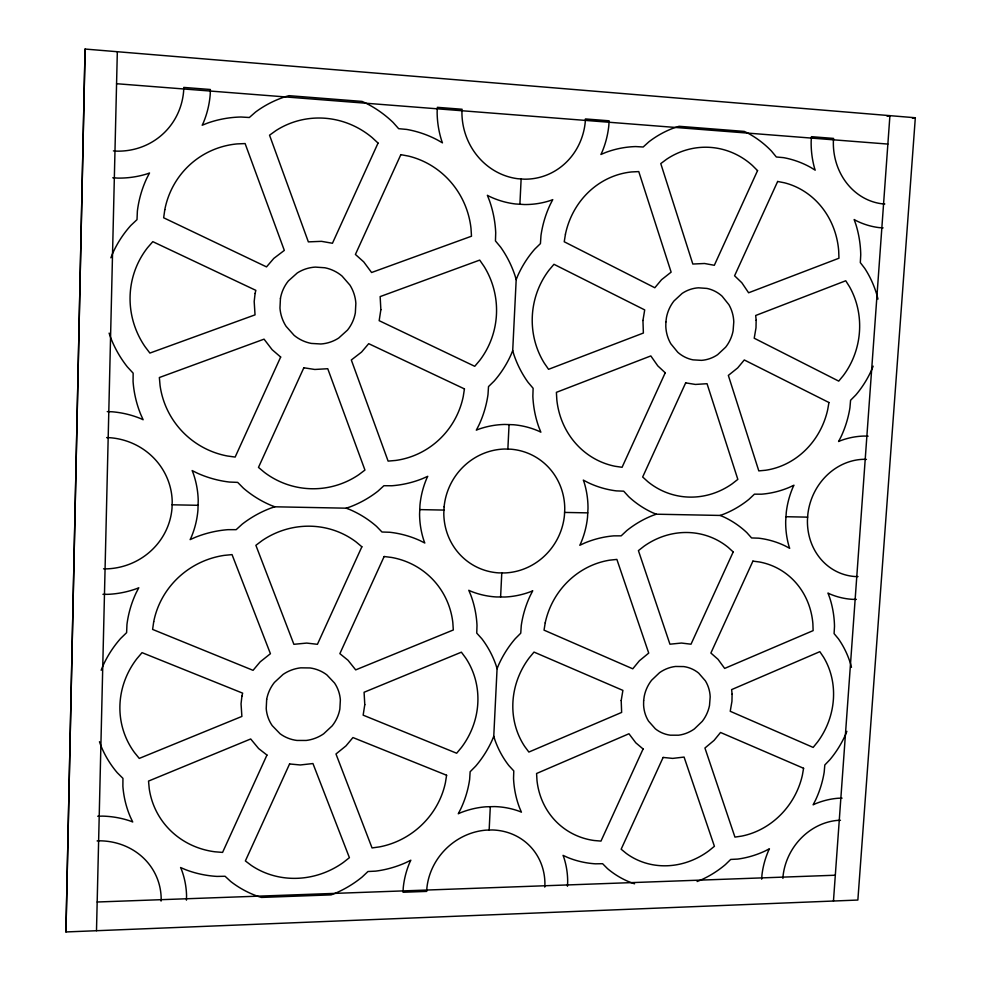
<?xml version="1.0" encoding="UTF-8"?>
<svg xmlns="http://www.w3.org/2000/svg" width="981" height="981" viewBox="0 0 981 981"><rect width="100%" height="100%" fill="white"/><g stroke="black" fill="none" stroke-linecap="round" stroke-linejoin="round"><path stroke-width="1.47" d="M65.935 931.95L85.089 49.05L915.322 117.757L857.86 900.043L65.935 931.95L85.089 49.05M96.494 930.724L117.328 51.723M161.068 901.085L161.166 897.848A66.953 61.558 -23.2 0 0 100.602 840.827L97.119 840.925M186.427 900.153L186.562 895.665A93.232 85.727 -23.2 0 0 181.485 869.546L180.59 867.535L185.789 869.755A107.689 101.484 -29.1 0 0 216.985 876.413L225.066 876.266L230.694 881.478A105.997 99.473 -34.3 0 0 257.684 896.266L261.387 897.431L331.112 894.88L334.84 893.458A105.997 99.473 -34.3 0 0 362.161 877.002L367.961 871.52L375.698 871.128A104.562 98.407 -39.6 0 0 405.778 862.679L410.831 860.214L409.85 862.213A85.776 78.738 -44.4 0 0 403.24 887.903L403.056 892.256L426.71 891.398L426.858 888.283A61.595 56.542 -44.4 0 1 486.049 830.134L492.254 829.963A61.595 56.542 -44.4 0 1 544.921 884.028L544.749 887.094M489.151 830.049L490.304 806.701M493.762 736.24L494.853 739.797A100.822 94.053 -55.3 0 0 508.857 765.572L513.786 770.907L513.541 778.46A100.099 92.41 -53.6 0 0 519.403 807.4L521.426 812.182L519.525 811.361A85.776 78.738 -44.4 0 0 494.62 806.59L485.975 806.799A85.776 78.738 -44.4 0 0 460.285 812.844L458.274 813.776L460.8 808.835A104.562 98.407 -39.6 0 0 469.654 779.343L470.144 771.74L475.662 766.173A104.145 98.885 -43.6 0 0 492.315 739.833L493.762 736.24L497.073 668.711L498.532 665.106A100.822 94.053 -55.3 0 1 515.233 638.717L520.752 633.186L521.267 625.498A100.7 94.237 -59.9 0 1 530.206 595.737L532.744 590.77L530.746 591.653A86.966 83.557 -64.2 0 1 504.982 597.012L496.214 596.951A86.966 83.557 -64.2 0 1 470.733 591.2L468.783 590.28L470.88 595.32A104.869 100.749 -43.7 0 1 476.999 625.388L476.754 633.125L481.794 638.692A104.145 98.885 -43.6 0 1 495.981 665.106L497.073 668.711M500.604 596.975L501.781 572.916M507.864 449.114L509.065 424.589M512.707 350.573L513.811 354.386A103.778 98.308 -83.7 0 0 528.097 382.369L533.124 388.28L532.855 396.214A102.588 96.947 -77.7 0 0 538.802 427.029L540.862 432.192L538.925 431.211A86.966 83.557 -64.2 0 0 513.492 424.736L504.639 424.454A86.966 83.557 -64.2 0 0 478.372 429.31L476.312 430.169L478.912 425.116A106.23 104.427 -82.7 0 0 487.998 394.57L488.513 386.588L494.166 381.057A106.757 103.998 86.4 0 0 511.224 354.276L512.707 350.573L516.19 279.634L515.062 275.771A106.757 103.998 86.4 0 0 500.604 247.102L495.454 240.934L495.712 232.791A108.45 105.102 75.4 0 0 489.507 200.737L487.373 195.293L489.36 196.384A91.184 85.911 78.9 0 0 515.405 203.962L524.357 204.539A91.184 85.911 78.9 0 0 550.709 200.431L552.757 199.621L550.145 204.698A104.244 97.941 -87.8 0 0 540.972 235.526L540.433 243.607L534.78 249.1A103.778 98.308 -83.7 0 0 517.674 275.919L516.19 279.634M519.893 204.256L521.132 178.959M567.447 886.26L567.68 882.005A85.776 78.738 -44.4 0 0 563.793 857.271L563.045 855.371L567.643 857.468A100.099 92.41 -53.6 0 0 595.369 863.82L602.604 863.709L607.509 868.639A98.934 90.387 -55.1 0 0 631.286 882.704L634.572 883.807M761.673 879.172L761.943 875.052A80.638 71.417 -57.3 0 1 768.503 850.686L769.423 848.798L764.837 851.128A98.051 89.112 -58.1 0 1 737.651 859.086L730.698 859.442L725.364 864.629A98.934 90.387 -55.1 0 1 700.471 880.19L697.099 881.527M782.912 878.4L783.12 875.444A57.904 51.282 -57.3 0 1 837.676 820.374L840.472 820.3M833.458 901.024L889.914 115.648L887.131 116.224M110.878 257.819L112.447 253.871A111.135 109.063 41.8 0 1 130.829 225.458L137.009 219.646L137.377 211.074A111.662 108.646 53 0 1 146.745 178.358L149.517 172.975L147.248 173.833A99.412 94.078 44.8 0 1 117.806 178.101L112.766 177.769M101.153 670.256L102.674 666.43A108.548 103.336 -25.7 0 1 120.589 638.508L126.61 632.659L126.954 624.505A107.959 103.998 -27.1 0 1 136.077 593.002L138.787 587.754L136.567 588.674A94.397 91.491 -2.5 0 1 107.849 594.339L102.944 594.314M873.139 366.183L871.717 369.678A101.031 92.937 -80.5 0 1 855.788 395.024L850.576 400.273L849.926 407.826A100.7 93.17 -77 0 1 841.048 436.729L838.596 441.511L840.459 440.702A82.49 74.826 -71.1 0 1 864.138 436.055L868.099 436.189M846.873 731.336L845.487 734.744A97.977 89.246 -61.4 0 1 829.901 759.699L824.813 764.972L824.187 772.182A98.051 89.112 -58.1 0 1 815.53 800.14L813.126 804.825L814.953 803.942A80.638 71.417 -57.3 0 1 838.166 798.24L842.066 798.154M720.115 515.442L723.561 514.228A101.362 94.789 -75.5 0 0 748.981 499.304L754.426 494.166L761.526 494.191A100.7 93.17 -77 0 0 789.264 487.398L793.948 485.215L793.004 487.152A82.49 74.826 -71.1 0 0 786.272 512.389L785.695 521.046A82.49 74.826 -71.1 0 0 789.006 546.368L789.693 548.33L785.327 545.988A98.75 90.718 -63.8 0 0 758.644 538.177L751.581 537.944L746.835 532.622A99.878 92.803 -63.6 0 0 723.402 516.791L720.115 515.442L656.301 514.203L652.806 515.43A99.878 92.803 -63.6 0 0 626.761 530.598L621.169 535.847L613.787 535.859A100.7 94.237 -59.9 0 0 584.725 542.996L579.796 545.277L580.764 543.278A86.966 83.557 -64.2 0 0 587.521 517.33L587.999 508.416A86.966 83.557 -64.2 0 0 584.075 482.137L583.315 480.089L588.011 482.578A102.588 96.947 -77.7 0 0 616.313 490.88L623.695 491.174L628.698 496.668A101.362 94.789 -75.5 0 0 652.954 512.842L656.301 514.203M346.195 508.183L349.996 506.907A106.941 106.353 -72.7 0 0 377.967 491.15L383.902 485.718L391.824 485.754A106.23 104.427 -82.7 0 0 422.59 478.605L427.753 476.312L426.76 478.36A86.966 83.557 -64.2 0 0 419.966 505.031L419.574 514.179A86.966 83.557 -64.2 0 0 424 540.948L424.81 543.02L419.88 540.543A104.869 100.749 -43.7 0 0 389.874 532.266L381.989 532.009L376.532 526.38A106.353 102.956 -36.3 0 0 349.898 509.605L346.195 508.183L274.827 506.797L270.952 508.084A106.353 102.956 -36.3 0 0 242.258 524.112L236.163 529.666L227.899 529.666A107.959 103.998 -27.1 0 0 195.575 537.208L190.13 539.611L191.16 537.502A94.397 91.491 -2.5 0 0 197.941 510.022L198.223 500.58A94.397 91.491 -2.5 0 0 193.049 472.744L192.141 470.573L197.463 473.21A109.014 108.241 31.3 0 0 229.395 482.051L237.672 482.382L243.423 488.195A106.941 106.353 -72.7 0 0 271.038 505.35L274.827 506.797M912.477 118.321L915.322 117.757M97.18 902.005L835.322 875.224M97.708 816.241L102.551 816.118A93.232 85.727 -23.2 0 1 130.583 821.122L132.717 821.98L130.326 816.928A107.689 101.484 -29.1 0 1 122.883 786.345L122.944 778.362L117.266 772.721A108.548 103.336 -25.7 0 1 100.798 745.474L99.461 741.71M856.364 599.366L852.428 599.342A82.49 74.826 -71.1 0 1 829.705 593.91L827.976 593.039L829.73 597.809A98.75 90.718 -63.8 0 1 834.5 626.283L834.095 633.616L838.473 638.889A97.977 89.246 -61.4 0 1 850.576 663.916L851.471 667.338M103.545 568.821L107.076 568.857A67.787 65.702 -2.6 0 0 172.018 508.207L172.215 501.389A67.787 65.702 -2.6 0 0 110.203 437.734L106.635 437.624M858.007 576.583L855.174 576.546A59.24 53.734 -71.1 0 1 807.437 520.237L807.866 514.044A59.24 53.734 -71.1 0 1 863.587 459.304L866.431 459.39M172.116 504.798L198.088 505.301M419.77 509.605L443.952 510.083M564.59 512.425L587.754 512.867M785.977 516.717L807.645 517.146M107.26 411.628L112.214 411.787A94.397 91.491 -2.5 0 1 140.945 418.703L143.128 419.745L140.675 414.264A109.014 108.241 31.3 0 1 133.073 381.572L133.146 373.16L127.334 366.869A111.135 109.063 41.8 0 1 110.473 337.157L109.112 333.111M883.096 227.874L879.086 227.617A85.899 77.143 -87.5 0 1 855.923 220.541L854.157 219.523L855.947 224.661A102.22 94.164 -84.5 0 1 860.742 254.901L860.312 262.601L864.776 268.414A101.031 92.937 -80.5 0 1 877.051 295.465L877.97 299.107M113.404 150.89L117.021 151.148A71.38 67.554 44.8 0 0 183.643 91L183.754 87.419L210.363 89.504L210.216 94.483A99.412 94.078 44.8 0 1 203.239 123.066L202.184 125.237L207.764 123.017A111.662 108.646 53 0 1 240.897 117.009L249.346 117.499L255.612 112.006A110.485 107.015 64.3 0 1 285.005 96.812L288.99 95.672L362.05 101.411L365.839 103.14A110.485 107.015 64.3 0 1 393.074 122.417L398.654 128.683L406.735 129.431A108.45 105.102 75.4 0 1 437.416 139.952L442.456 142.858L441.634 140.626A91.184 85.911 78.9 0 1 437.134 112.128L437.342 107.321L462.088 109.259L461.928 112.705A65.482 61.693 78.9 0 0 517.907 178.738L524.345 179.18A65.482 61.693 78.9 0 0 585.228 122.318L585.412 118.934L609.091 120.798L608.833 125.482A91.184 85.911 78.9 0 1 601.905 152.423L600.912 154.471L605.939 152.362A104.244 97.941 -87.8 0 1 635.651 146.574L643.18 147.003L648.907 141.804A103.594 96.199 -87.5 0 1 675.529 127.371L679.11 126.291L744.26 131.405L747.608 133.011A103.594 96.199 -87.5 0 1 771.495 151.099L776.339 156.985L783.537 157.647A102.22 94.164 -84.5 0 1 810.76 167.457L815.199 170.179L814.512 168.082A85.899 77.143 -87.5 0 1 811.164 141.215L811.471 136.678L833.58 138.419L833.36 141.669A61.693 55.402 -87.4 0 0 881.931 203.79L884.813 203.987M116.567 83.716L887.866 144.072M621.194 700.52L621.635 712.427L528.869 752.059L524.712 746.467A76.91 71.748 -55.3 0 1 529.25 657.81L534.007 652.083L622.898 690.391L621.194 700.52M642.947 320.468L643.377 333.037L548.563 369.31L544.32 363.178A79.167 74.997 -83.6 0 1 549.09 270.057L553.958 264.294L644.701 309.91L642.947 320.468M643.646 700.679L643.597 705.045A35.328 32.569 -58.9 0 0 648.539 721.133L655.357 728.822A35.328 32.569 -58.9 0 0 670.281 735.186L678.594 735.198A35.328 32.569 -58.9 0 0 694.364 728.944L702.249 721.366A35.328 32.569 -58.9 0 0 709.508 705.486L710.183 696.853A35.328 32.569 -58.9 0 0 705.388 680.851L698.668 673.113A35.328 32.569 -58.9 0 0 683.831 666.577L675.48 666.467A35.328 32.569 -58.9 0 0 659.563 672.659L651.568 680.274A35.328 32.569 -58.9 0 0 644.235 696.326L643.646 700.679M665.878 321.964L665.805 326.55A36.395 33.967 -81.7 0 0 670.832 343.779L677.785 352.277A36.395 33.967 -81.7 0 0 693.003 359.855L701.489 360.358A36.395 33.967 -81.7 0 0 717.589 354.705L725.646 347.188A36.395 33.967 -81.7 0 0 733.089 330.904L733.788 321.854A36.395 33.967 -81.7 0 0 728.932 304.723L722.09 296.176A36.395 33.967 -81.7 0 0 706.945 288.426L698.435 287.813A36.395 33.967 -81.7 0 0 682.163 293.393L673.996 300.946A36.395 33.967 -81.7 0 0 666.479 317.403L665.878 321.964M732.096 694.168L731.949 701.341L730.232 711.286L813.151 747.412L817.602 741.943A74.752 68.081 -61.4 0 0 823.537 657.135L819.834 651.666L731.63 689.606L732.096 694.168M756.155 320.309L755.995 327.862L754.217 338.224L838.73 381.119L843.28 375.613A77.082 70.902 -80.5 0 0 849.509 286.734L845.745 280.762L755.689 315.49L756.155 320.309M444.111 506.809L443.804 513.357A62.453 60 -64.2 0 0 498.63 572.879L504.933 572.941A62.453 60 -64.2 0 0 564.418 515.638L564.762 509.213A62.453 60 -64.2 0 0 511.027 449.212L504.688 449.028A62.453 60 -64.2 0 0 444.111 506.809M255.097 293.466L254.189 301.535L255.035 314.864L149.885 353.074L144.955 346.563A84.783 83.213 41.9 0 1 147.506 247.752L152.803 241.657L255.845 290.351L255.097 293.466M280.443 298.371L279.965 308.059A38.59 37.977 69.2 0 0 286.084 326.33L294.116 335.355A38.59 37.977 69.2 0 0 311.357 343.424L320.873 343.988A38.59 37.977 69.2 0 0 338.715 338.028L347.495 330.094A38.59 37.977 69.2 0 0 355.343 312.865L355.858 303.288A38.59 37.977 69.2 0 0 349.935 285.115L342.038 276.041A38.59 37.977 69.2 0 0 324.87 267.764L315.33 267.102A38.59 37.977 69.2 0 0 297.292 272.951L288.377 280.934A38.59 37.977 69.2 0 0 280.443 298.371M241.915 696.142L241.044 703.843L241.878 716.437L139.265 758.411L134.446 752.501A82.809 78.836 -25.7 0 1 136.874 658.717L142.037 652.647L242.65 693.15L241.915 696.142M266.673 699.404L266.219 708.625A37.744 35.978 -35 0 0 272.215 725.621L280.063 733.739A37.744 35.978 -35 0 0 296.924 740.447L306.207 740.459A37.744 35.978 -35 0 0 323.632 733.837L332.203 725.83A37.744 35.978 -35 0 0 339.855 709.055L340.358 699.943A37.744 35.978 -35 0 0 334.546 683.034L326.82 674.854A37.744 35.978 -35 0 0 310.045 667.951L300.726 667.84A37.744 35.978 -35 0 0 283.104 674.388L274.41 682.445A37.744 35.978 -35 0 0 266.673 699.404M380.861 309.702L379.169 320.677L474.743 366.305L479.66 360.493A81.448 79.338 86.5 0 0 484.087 266.44L479.709 260.1L380.15 296.593L380.861 309.702M364.785 704.665L363.154 715.161L456.656 753.236L461.462 747.448A79.449 75.439 -43.6 0 0 465.668 657.957L461.377 652.181L364.086 692.267L364.785 704.665M164.796 209.713L163.655 217.782L266.513 266.893L273.822 258.383L284.318 250.4L245.115 143.569L237.059 143.913A85.188 82.882 53.1 0 0 164.796 209.713M153.71 621.721L152.607 629.422L253.049 670.33L260.173 661.856L270.425 653.702L232.043 554.608L224.183 555.381A82.355 79.338 -27.2 0 0 153.71 621.721M464.442 388.905L463.253 396.496A81.043 79.657 -82.7 0 1 395.674 460.445L388.108 461.107L351.321 359.99L361.572 352.056L368.697 343.669L464.442 388.905M446.6 775.248L445.448 782.507A79.768 75.071 -39.7 0 1 379.439 846.897L372.044 847.94L335.98 753.984L345.986 745.891L352.939 737.553L446.6 775.248M565.448 234.165L564.234 241.767L654.817 287.752L661.55 279.708L671.127 272.142L638.766 171.589L631.556 171.945A79.535 74.715 -87.8 0 0 565.448 234.165M545.215 622.849L544.038 630.145L632.77 668.809L639.354 660.802L648.723 653.088L616.877 559.415L609.826 560.151A76.825 71.895 -59.9 0 0 545.215 622.849M828.945 402.517L827.694 409.678A76.825 71.073 -77 0 1 765.585 470.255L758.803 470.892L728.343 375.416L737.7 367.9L744.285 359.966L828.945 402.517M803.586 768.282L802.384 775.162A74.801 67.983 -58.1 0 1 741.599 836.119L734.941 837.1L704.934 748.025L714.094 740.373L720.532 732.476L803.586 768.282M280.664 357.047L235.146 457.072L227.298 455.981A83.164 82.576 31.3 0 1 160.062 385.508L159.363 377.526L264.048 339.156L272.154 349.714L280.664 357.047M378.053 143.067L332.449 243.263L321.474 241.338L308.353 241.878L269.542 135.194L275.98 130.571A84.292 81.644 64.4 0 1 372.167 137.622L378.053 143.067M303.828 367.777L258.481 467.397L264.465 472.413A81.595 81.141 -72.6 0 0 358.788 474.706L364.944 470.058L327.752 368.721L314.766 369.469L303.828 367.777M400.837 154.655L355.416 254.447L363.743 261.902L371.591 272.51L471.493 236.213L471.003 228.401A82.735 80.184 75.5 0 0 408.464 156.089L400.837 154.655M266.955 755.051L222.577 852.403L214.913 851.79A82.159 77.425 -29.1 0 1 149.222 788.614L148.536 781.072L250.695 738.975L258.628 748.552L266.955 755.051M361.866 546.785L317.427 644.309L306.697 643.082L293.883 644.309L255.882 545.313L262.16 540.58A81.141 78.541 -36.3 0 1 356.115 541.953L361.866 546.785M289.579 763.954L245.373 860.926L251.222 865.365A80.871 75.893 -34.4 0 0 343.387 862.422L349.408 857.676L312.951 763.549L300.272 764.972L289.579 763.954M384.147 556.509L339.867 653.653L348.01 660.262L355.698 669.888L453.308 629.974L452.83 622.579A80.001 76.861 -43.7 0 0 391.603 557.453L384.147 556.509M665.228 372.78L622.077 467.287L615.087 466.269A78.272 73.967 -77.7 0 1 556.828 399.88L556.399 392.339L650.82 355.931L657.797 365.876L665.228 372.78M757.553 170.62L714.327 265.287L704.554 263.497L692.819 264.036L660.777 163.594L666.639 159.216A79.032 73.391 -87.5 0 1 752.427 165.507L757.553 170.62M685.67 382.86L642.665 476.999L647.889 481.732A77.327 72.312 -75.4 0 0 732.206 483.78L737.835 479.378L707.043 383.706L695.406 384.442L685.67 382.86M777.651 181.473L734.585 275.771L741.857 282.786L748.613 292.779L838.951 258.224L838.694 250.842A77.99 71.834 -84.5 0 0 784.444 182.797L777.651 181.473M643.095 748.981L600.973 841.097L594.13 840.509A76.371 70.497 -53.6 0 1 536.999 780.631L536.582 773.494L628.956 733.763L635.811 742.825L643.095 748.981M733.199 551.935L691.016 644.198L681.439 643.046L669.937 644.198L638.41 550.623L644.137 546.147A76.199 70.791 -63.6 0 1 728.172 547.361L733.199 551.935M663.131 757.43L621.157 849.203L626.283 853.421A75.476 68.952 -55.1 0 0 708.895 850.785L714.413 846.296L684.076 757.074L672.684 758.399L663.131 757.43M752.918 561.12L710.882 653.039L718.006 659.306L724.665 668.417L813.126 630.624L812.881 623.634A75.341 69.21 -63.8 0 0 759.576 562.003L752.918 561.12"/></g></svg>
